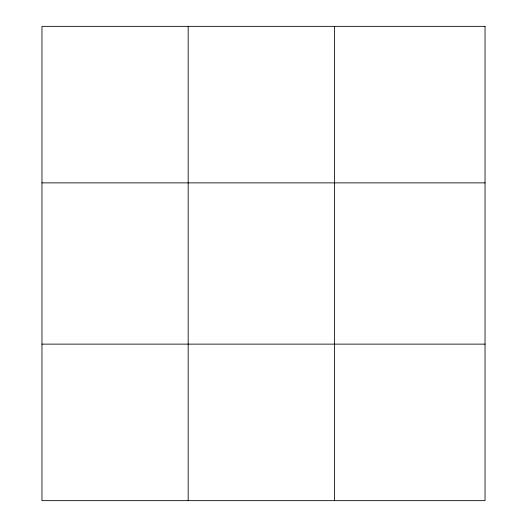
<?xml version="1.0" encoding="UTF-8"?>
<svg xmlns="http://www.w3.org/2000/svg" width="527" height="527" viewBox="0 0 527 527"><rect width="100%" height="100%" fill="white"/><g stroke="black" fill="none" stroke-linecap="round" stroke-linejoin="round"><path stroke-width="0.79" d="M188.179 26.35L188.179 500.65M334.395 26.35L334.395 500.65M41.962 182.869L485.038 182.869M41.962 344.131L485.038 344.131M485.038 26.35L485.038 500.65L41.962 500.65L41.962 26.35L485.038 26.35"/></g></svg>
